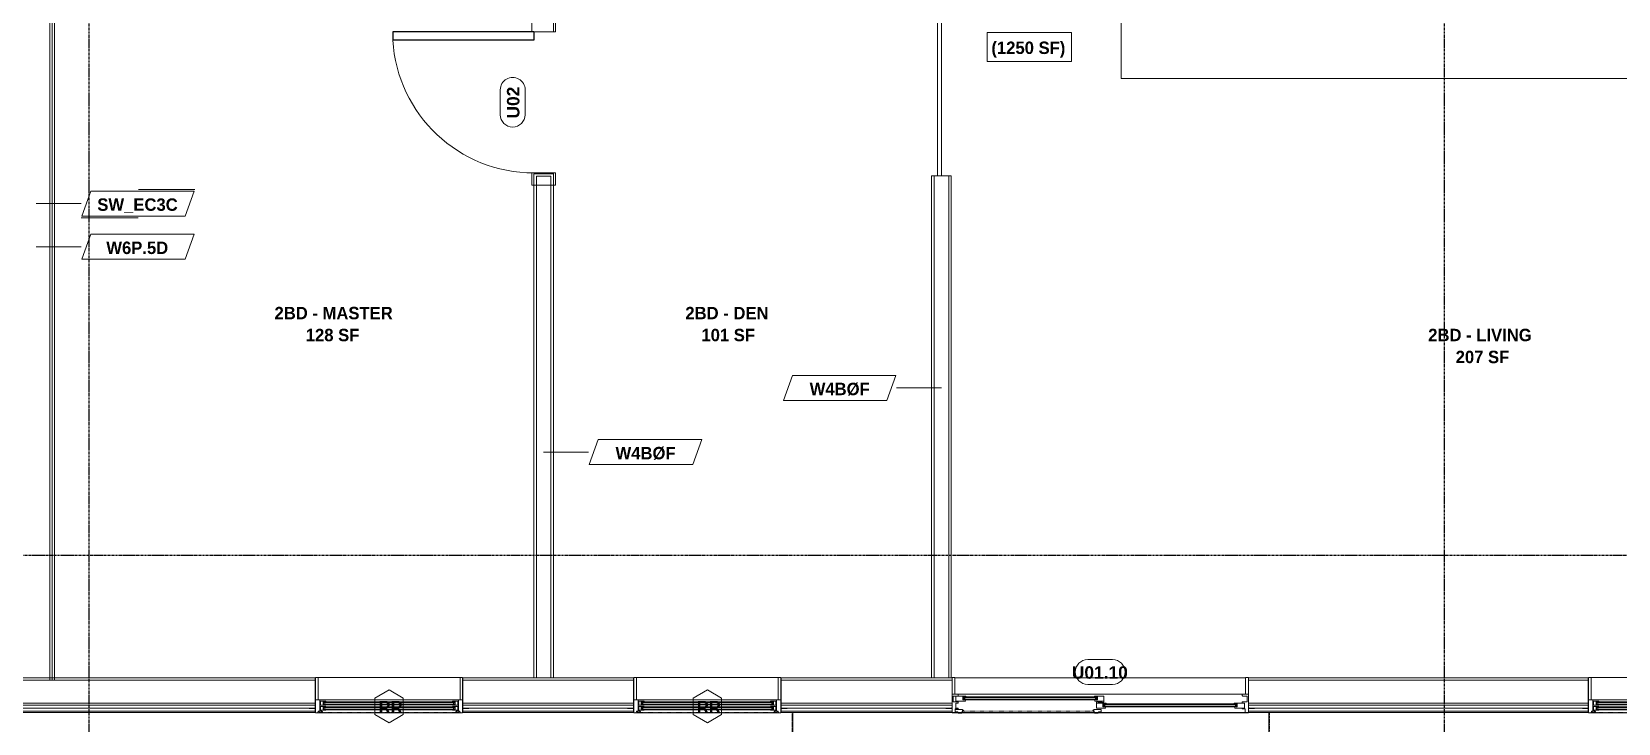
# Model space of a CAD drawing. Header units: inches. Extents: x -4058 to -1781, y 9814 to 12264.
# Drawn here: x -2514.2 to -2131.4, y 11245.2 to 11412.2 of the extents above; entities that cross this region are included whole.
import ezdxf

# ---------------------------------------------------------------- set-up
doc = ezdxf.new("R2010")
doc.units = ezdxf.units.IN
doc.header["$MEASUREMENT"] = 0
for name, pattern in [('Center 1_4_', [0.53125, 0.25, -0.09375, 0.09375, -0.09375]), ('Dash', [0.25, 0.125, -0.125]), ('Grid Line 1_2_', [0.875, 0.5, -0.125, 0.125, -0.125])]:
    doc.linetypes.add(name, pattern=pattern)
for name, color, linetype, lineweight in [('0-1', 7, 'Continuous', 5), ('0-2', 7, 'Continuous', 9), ('A-AREA-IDEN', 2, 'Continuous', 9), ('A-DETL-CNTR-1', 7, 'Center 1_4_', 9), ('A-DETL-GENF-1', 7, 'Continuous', 9), ('A-DETL-GENF-2', 92, 'Continuous', 18), ('A-DETL-GENF-HDLN-1', 7, 'Dash', 9), ('A-DETL-GENF-HDLN-2', 1, 'Continuous', 18), ('A-DOOR', 31, 'Continuous', 18), ('A-DOOR-1', 7, 'Continuous', 9), ('A-DOOR-3', 31, 'Continuous', 9), ('A-DOOR-4', 31, 'Continuous', 30), ('A-DOOR-FRAM-1', 7, 'Continuous', 9), ('A-DOOR-IDEN', 31, 'Continuous', 9), ('A-FLOR-1', 7, 'Continuous', 9), ('A-FLOR-2', 192, 'Continuous', 9), ('A-GLAZ', 151, 'Continuous', 18), ('A-GLAZ-1', 10, 'Continuous', 30), ('A-GLAZ-2', 7, 'Continuous', 9), ('A-GLAZ-IDEN', 152, 'Continuous', 9), ('A-WALL', 113, 'Continuous', 18), ('A-WALL-1', 7, 'Continuous', 9), ('A-WALL-2', 250, 'Continuous', 18), ('A-WALL-3', 113, 'Continuous', 9), ('A-WALL-IDEN', 211, 'Continuous', 9), ('I-WALL-1', 7, 'Continuous', 9), ('Q-CASE', 31, 'Continuous', 9), ('S-GRID-1', 1, 'Grid Line 1_2_', 30)]:
    doc.layers.add(name, color=color, linetype=linetype, lineweight=lineweight)
doc.styles.add('Arial_B', font='arialbd.ttf', dxfattribs={"height": 3})
doc.styles.add('Century Gothic_B', font='GOTHICB.TTF', dxfattribs={"height": 3})

# ---------------------------------------------------------------- blocks, each defined once
blk = doc.blocks.new('Window-Double_Hung-Marvin-Essential - 1-WIDE _TEMP LOWER_ ESDH3066-3454269-UNITS PLANS - 3RD FLOOR')
at = {"layer": 'A-DETL-GENF-HDLN-1'}
blk.add_line((16.1, -4.22), (-16.5, -4.22), dxfattribs=at)
at = {"layer": 'A-DETL-GENF-HDLN-2'}
for p, q in [((-17.13, 4.19), (-17.75, 4.19)), ((-17.13, -1.16), (-17.13, 4.19)), ((17.12, 4.19), (17.75, 4.19)), ((17.12, 4.19), (17.12, -1.16)), ((-19.25, -3.23), (-19.25, -3.19)), ((-19.25, -3.19), (-17.9, -3.19)), ((-17.75, -3.23), (-19.25, -3.23)), ((-17.9, -3.19), (-17.9, -3.08)), ((-17.9, -3.08), (-17.75, -3.08)), ((-16.72, -1.19), (-17.75, -1.19)), ((-17.75, -4.28), (-17.75, -1.19)), ((-16.72, -3.77), (-16.72, -1.19)), ((-16.38, -3.77), (-16.72, -3.77)), ((-16.56, -1.53), (-15.34, -1.53)), ((-16.56, -1.53), (-16.56, -2.47)), ((-15.34, -2.47), (-16.56, -2.47)), ((-16.56, -2.75), (-15.34, -2.75)), ((-16.56, -2.75), (-16.56, -3.69)), ((-15.34, -3.69), (-16.56, -3.69)), ((-16.38, -3.87), (-16.38, -3.77)), ((-15.28, -1.65), (-15.94, -1.65)), ((-15.94, -1.65), (-15.94, -2.37)), ((-15.94, -2.37), (-15.28, -2.37)), ((-15.28, -2.87), (-15.94, -2.87)), ((-15.94, -2.87), (-15.94, -3.59)), ((-15.94, -3.59), (-15.28, -3.59)), ((-15.84, -1.66), (-15.84, -2.35)), ((-15.84, -2.88), (-15.84, -3.57)), ((-15.54, -1.79), (-15.54, -2.23)), ((-15.54, -3.01), (-15.54, -3.45)), ((-15.34, -1.53), (-15.28, -1.59)), ((-15.34, -2.47), (-15.28, -2.41)), ((-15.34, -2.75), (-15.28, -2.81)), ((-15.34, -3.69), (-15.28, -3.63)), ((-15.28, -1.59), (-15.28, -1.65)), ((-15.28, -2.37), (-15.28, -2.41)), ((-15.28, -2.81), (-15.28, -2.87)), ((-15.28, -3.59), (-15.28, -3.63)), ((15.34, -1.53), (15.28, -1.59)), ((15.28, -1.59), (15.28, -1.65)), ((15.28, -1.65), (15.94, -1.65)), ((15.28, -2.37), (15.28, -2.41)), ((15.94, -2.37), (15.28, -2.37)), ((15.34, -2.47), (15.28, -2.41)), ((15.34, -2.75), (15.28, -2.81)), ((15.28, -2.81), (15.28, -2.87)), ((15.28, -2.87), (15.94, -2.87)), ((15.28, -3.59), (15.28, -3.63)), ((15.94, -3.59), (15.28, -3.59)), ((15.34, -3.69), (15.28, -3.63)), ((16.56, -1.53), (15.34, -1.53)), ((15.34, -2.47), (16.56, -2.47)), ((16.56, -2.75), (15.34, -2.75)), ((15.34, -3.69), (16.56, -3.69)), ((15.54, -1.79), (15.54, -2.23)), ((15.54, -3.01), (15.54, -3.45)), ((15.84, -1.66), (15.84, -2.35)), ((15.84, -2.88), (15.84, -3.57)), ((15.94, -1.65), (15.94, -2.37)), ((15.94, -2.87), (15.94, -3.59)), ((16.38, -3.87), (16.38, -3.77)), ((16.38, -3.77), (16.72, -3.77)), ((16.56, -1.53), (16.56, -2.47)), ((16.56, -2.75), (16.56, -3.69)), ((16.72, -3.77), (16.72, -1.19)), ((16.72, -1.19), (17.75, -1.19)), ((17.75, -4.28), (17.75, -1.19)), ((17.9, -3.08), (17.75, -3.08)), ((17.75, -3.23), (19.25, -3.23)), ((17.9, -3.19), (17.9, -3.08)), ((19.25, -3.19), (17.9, -3.19)), ((19.25, -3.23), (19.25, -3.19)), ((-17.75, -4.28), (-17.16, -4.28)), ((-17.08, -3.87), (-17.16, -4.28)), ((-17.08, -3.87), (-16.19, -3.87)), ((-16.85, -4.25), (-16.85, -3.87)), ((-16.3, -4.25), (-16.85, -4.25)), ((-16.18, -4.01), (-16.3, -4.01)), ((-16.3, -4.01), (-16.3, -4.25)), ((-16.19, -3.87), (-16.19, -3.97)), ((-16.19, -3.97), (-16.1, -3.97)), ((-16.18, -4.22), (-16.18, -4.01)), ((-16.18, -4.22), (-16.1, -4.22)), ((-16.1, -3.97), (-16.1, -4.22)), ((16.19, -3.97), (16.1, -3.97)), ((16.1, -3.97), (16.1, -4.22)), ((16.18, -4.22), (16.1, -4.22)), ((16.18, -4.22), (16.18, -4.01)), ((16.18, -4.01), (16.3, -4.01)), ((17.08, -3.87), (16.19, -3.87)), ((16.19, -3.87), (16.19, -3.97)), ((16.3, -4.01), (16.3, -4.25)), ((16.3, -4.25), (16.85, -4.25)), ((16.85, -4.25), (16.85, -3.87)), ((17.08, -3.87), (17.16, -4.28)), ((17.75, -4.28), (17.16, -4.28))]:
    blk.add_line(p, q, dxfattribs=at)
at = {"layer": 'A-GLAZ'}
for p, q in [((15.84, -1.66), (-15.84, -1.66)), ((15.84, -1.79), (-15.84, -1.79)), ((15.84, -2.23), (-15.84, -2.23)), ((15.84, -2.35), (-15.84, -2.35)), ((15.84, -2.88), (-15.84, -2.88)), ((15.84, -3.01), (-15.84, -3.01)), ((15.84, -3.45), (-15.84, -3.45)), ((15.84, -3.57), (-15.84, -3.57))]:
    blk.add_line(p, q, dxfattribs=at)
at = {"layer": 'A-GLAZ-1'}
for p, q in [((-17.75, -1.16), (-17.75, 4.19)), ((17.75, 4.19), (17.75, -1.16)), ((-17.75, -4.28), (-17.75, -1.19)), ((17.75, -1.19), (17.75, -4.28))]:
    blk.add_line(p, q, dxfattribs=at)
at = {"layer": 'A-GLAZ-2'}
for p, q in [((-17.75, 4.19), (17.75, 4.19)), ((-17.75, -1.19), (17.75, -1.19)), ((17.75, -4.28), (-17.75, -4.28)), ((17.75, -4.19), (20.46, -4.19)), ((20.46, -4.25), (17.75, -4.25)), ((20.46, -4.19), (20.46, -4.25))]:
    blk.add_line(p, q, dxfattribs=at)
blk = doc.blocks.new('Door-Sliding-Marvin-2_Panel_Patio_Door-Essential - LR-MARVIN ESSENTIAL SLIDING - 6_-0_X6_-10_ - 3RD FLOOR-3441016-UNITS PLANS - 3RD FLOOR')
at = {"layer": 'A-DETL-GENF-1'}
for p, q in [((-32.87, 2.72), (-32.87, 2.27)), ((-32.61, 2.72), (-32.61, 2.27))]:
    blk.add_line(p, q, dxfattribs=at)
at = {"layer": 'A-DETL-GENF-2'}
for p, q in [((-35, 4.28), (-35.75, 4.28)), ((-35.75, 4.28), (-35.75, -0.19)), ((-35, 3.31), (-35, 4.28)), ((-37.25, 3.19), (-37.25, 3.23)), ((-35.75, 3.23), (-37.25, 3.23)), ((-35.91, 3.19), (-37.25, 3.19)), ((-35.91, 3.19), (-35.91, 3.08)), ((-35.75, 3.08), (-35.91, 3.08)), ((-35.5, 1.62), (-35.5, 0.25)), ((-35.5, 1.62), (-34.25, 1.62)), ((-35.5, 0.25), (-34.39, 0.25)), ((-34.25, 3.31), (-35, 3.31)), ((-34.81, 3.19), (-32.46, 3.19)), ((-34.81, 1.94), (-34.81, 3.19)), ((-32.41, 1.94), (-34.81, 1.94)), ((-34.39, 0.25), (-34.25, 0.1)), ((-34.25, 3.19), (-34.25, 3.31)), ((-34.25, 1.62), (-34.25, 1.94)), ((-34.25, -0.19), (-34.25, 0.1)), ((-32.38, 2.87), (-33.09, 2.87)), ((-33.09, 2.87), (-33.09, 2.12)), ((-33.09, 2.12), (-32.34, 2.12)), ((-32.98, 2.72), (-32.98, 2.87)), ((-32.98, 2.27), (-32.98, 2.12)), ((-32.46, 3.19), (-32.38, 2.87)), ((-32.34, 2), (-32.41, 1.94)), ((-32.34, 2.12), (-32.34, 2)), ((-35.75, -0.19), (-34.25, -0.19)), ((-35.06, -0.22), (-35.75, -0.22)), ((-35.75, -0.22), (-35.75, -4.19)), ((-35.06, -4.19), (-35.06, -0.22)), ((35.06, -0.22), (35.06, -4.19)), ((35.75, -0.22), (35.06, -0.22)), ((35.75, -4.19), (35.75, -0.22)), ((-35.75, -4.19), (-35.06, -4.19)), ((35.06, -4.19), (35.75, -4.19))]:
    blk.add_line(p, q, dxfattribs=at)
at = {"layer": 'A-DETL-GENF-HDLN-1'}
blk.add_line((1.75, 3.94), (33.01, 3.94), dxfattribs=at)
at = {"layer": 'A-DETL-GENF-HDLN-2'}
for p, q in [((-0.24, 4.05), (-0.24, 3.53)), ((0.34, 4.05), (-0.24, 4.05)), ((0.6, 4.36), (0.34, 4.05)), ((1.35, 4.36), (0.6, 4.36)), ((1.35, 4.05), (1.35, 4.36)), ((1.35, 4.05), (1.51, 4.05)), ((1.51, 3.69), (1.51, 4.05)), ((1.64, 3.83), (1.64, 3.94)), ((1.75, 3.94), (1.64, 3.94)), ((1.64, 3.83), (1.71, 3.83)), ((1.71, 3.83), (1.71, 3.69)), ((1.75, 3.65), (1.75, 3.94)), ((33.01, 3.94), (33.12, 3.94)), ((33.01, 3.65), (33.01, 3.94)), ((33.12, 3.83), (33.05, 3.83)), ((33.05, 3.83), (33.05, 3.69)), ((33.12, 3.83), (33.12, 3.94)), ((33.25, 3.69), (33.25, 4.05)), ((33.41, 4.05), (33.25, 4.05)), ((33.41, 4.05), (33.41, 4.36)), ((33.41, 4.36), (34.16, 4.36)), ((34.16, 4.36), (34.42, 4.05)), ((34.42, 4.05), (35, 4.05)), ((35, 4.28), (35.75, 4.28)), ((35, 3.31), (35, 4.28)), ((35.75, 4.28), (35.75, -0.19)), ((-32.87, 2.72), (-32.87, 2.27)), ((-32.61, 2.72), (-32.61, 2.27)), ((-0.66, 2.12), (-1.41, 2.12)), ((-1.41, 2.12), (-1.41, 2)), ((-1.41, 2), (-1.34, 1.94)), ((-1.29, 3.19), (-1.38, 2.87)), ((-1.38, 2.87), (-0.66, 2.87)), ((-1.34, 1.94), (0.87, 1.94)), ((0.87, 3.19), (-1.29, 3.19)), ((-1.14, 2.72), (-1.14, 2.27)), ((-0.88, 2.72), (-0.88, 2.27)), ((0.24, 1.82), (-0.88, 1.72)), ((-0.88, 0.25), (-0.88, 1.72)), ((-0.88, 1.5), (1.29, 1.5)), ((1.34, 0.25), (-0.88, 0.25)), ((-0.77, 2.72), (-0.77, 2.87)), ((-0.77, 2.27), (-0.77, 2.12)), ((-0.66, 2.87), (-0.66, 2.12)), ((-0.43, 1.68), (0.43, 1.76)), ((-0.43, 1.58), (-0.43, 1.68)), ((-0.24, 1.58), (-0.43, 1.58)), ((-0.24, 3.53), (1.51, 3.53)), ((-0.24, 1.62), (0.87, 1.72)), ((-0.24, 1.62), (-0.24, 1.7)), ((-0.24, 1.51), (-0.24, 1.58)), ((0.24, 1.93), (0.24, 1.86)), ((0.24, 1.86), (0.43, 1.86)), ((0.24, 1.82), (0.24, 1.74)), ((0.43, 1.86), (0.43, 1.76)), ((0.66, 1.19), (0.66, 0.44)), ((1.37, 1.19), (0.66, 1.19)), ((0.66, 0.44), (1.41, 0.44)), ((0.77, 1.04), (0.77, 1.19)), ((0.77, 0.58), (0.77, 0.44)), ((0.87, 1.72), (0.87, 3.19)), ((0.88, 1.04), (0.88, 0.58)), ((1.14, 1.04), (1.14, 0.58)), ((1.29, 1.5), (1.37, 1.19)), ((1.41, 0.31), (1.34, 0.25)), ((1.41, 0.44), (1.41, 0.31)), ((1.71, 3.69), (1.51, 3.69)), ((1.51, 3.65), (1.75, 3.65)), ((1.51, 3.53), (1.51, 3.65)), ((33.16, 0.44), (32.41, 0.44)), ((32.41, 0.44), (32.41, 0.31)), ((32.41, 0.31), (32.47, 0.25)), ((32.52, 1.5), (32.44, 1.19)), ((32.44, 1.19), (33.16, 1.19)), ((32.47, 0.25), (34.84, 0.25)), ((34.84, 1.5), (32.52, 1.5)), ((32.68, 1.04), (32.68, 0.58)), ((32.93, 1.04), (32.93, 0.58)), ((33.25, 3.65), (33.01, 3.65)), ((33.04, 1.04), (33.04, 1.19)), ((33.04, 0.58), (33.04, 0.44)), ((33.05, 3.69), (33.25, 3.69)), ((33.16, 1.19), (33.16, 0.44)), ((33.25, 3.53), (33.25, 3.65)), ((35, 3.53), (33.25, 3.53)), ((34.25, 3.19), (34.25, 3.31)), ((34.25, 3.31), (35, 3.31)), ((34.81, 3.19), (34.25, 3.19)), ((34.81, 1.94), (34.25, 1.94)), ((34.25, 1.62), (34.25, 1.94)), ((35.5, 1.62), (34.25, 1.62)), ((34.39, 0.25), (34.25, 0.1)), ((34.25, -0.19), (34.25, 0.1)), ((35.5, 0.25), (34.39, 0.25)), ((34.81, 1.94), (34.81, 3.19)), ((34.84, 0.25), (34.84, 1.5)), ((35.5, 1.62), (35.5, 0.25)), ((35.75, 3.23), (37.25, 3.23)), ((35.75, 3.08), (35.9, 3.08)), ((35.9, 3.19), (35.9, 3.08)), ((35.9, 3.19), (37.25, 3.19)), ((37.25, 3.19), (37.25, 3.23)), ((35.75, -0.19), (34.25, -0.19))]:
    blk.add_line(p, q, dxfattribs=at)
at = {"layer": 'A-DOOR'}
for p, q in [((-32.98, 2.87), (-0.77, 2.87)), ((-32.98, 2.72), (-0.77, 2.72)), ((-32.98, 2.27), (-0.77, 2.27)), ((-32.98, 2.12), (-0.77, 2.12)), ((0.77, 1.19), (33.04, 1.19)), ((0.77, 1.04), (33.04, 1.04)), ((0.77, 0.58), (33.04, 0.58)), ((0.77, 0.44), (33.04, 0.44))]:
    blk.add_line(p, q, dxfattribs=at)
at = {"layer": 'A-DOOR-1'}
for p, q in [((-35.75, 4.25), (-40.68, 4.25)), ((-40.68, 4.25), (-40.68, 4.19)), ((-35.75, 4.25), (35.75, 4.25)), ((-35.75, 4.19), (-35.75, 4.25)), ((-35.75, 4.19), (35.75, 4.19)), ((35.75, 4.25), (35.75, 4.19))]:
    blk.add_line(p, q, dxfattribs=at)
at = {"layer": 'A-DOOR-FRAM-1'}
for p, q in [((35.75, 4.28), (-35.75, 4.28)), ((-35.75, 4.28), (-35.75, -0.19)), ((35.75, -0.19), (35.75, 4.28)), ((-35.75, -0.19), (35.75, -0.19))]:
    blk.add_line(p, q, dxfattribs=at)
blk = doc.blocks.new('CTR - 1st Phase - Shell_rvt-1-UNITS PLANS - 3RD FLOOR')
at = {"layer": 'A-DETL-CNTR-1'}
for p, q in [((-2330.72, 11247.83), (-2330.72, 11227.19)), ((-2215.52, 11247.89), (-2215.52, 11227.19))]:
    blk.add_line(p, q, dxfattribs=at)
at = {"layer": 'A-FLOR-1'}
for p, q in [((-2330.54, 11247.89), (-2330.54, 11227.13)), ((-2215.71, 11227.13), (-2215.71, 11247.83))]:
    blk.add_line(p, q, dxfattribs=at)
at = {"layer": 'A-WALL-1'}
for p, q in [((-2445.74, 11256.26), (-2563.77, 11256.26)), ((-2368.94, 11256.26), (-2410.24, 11256.26)), ((-2292.14, 11256.26), (-2333.44, 11256.26)), ((-2138.54, 11256.26), (-2220.64, 11256.26)), ((-2292.14, 11252.26), (-2292.14, 11252.3)), ((-2220.64, 11252.3), (-2220.64, 11252.26)), ((-2445.74, 11250.89), (-2445.74, 11250.92)), ((-2410.24, 11250.92), (-2410.24, 11250.89)), ((-2368.94, 11250.89), (-2368.94, 11250.92)), ((-2333.44, 11250.92), (-2333.44, 11250.89)), ((-2138.54, 11250.89), (-2138.54, 11250.92)), ((-2561.31, 11247.89), (-2445.74, 11247.89)), ((-2407.53, 11247.89), (-2368.94, 11247.89)), ((-2330.73, 11247.89), (-2292.14, 11247.89)), ((-2220.64, 11247.89), (-2138.54, 11247.89))]:
    blk.add_line(p, q, dxfattribs=at)
at = {"layer": 'A-WALL-2'}
for p, q in [((-2563.77, 11255.64), (-2445.74, 11255.64)), ((-2410.24, 11255.64), (-2368.94, 11255.64)), ((-2333.44, 11255.64), (-2292.14, 11255.64)), ((-2220.64, 11255.64), (-2138.54, 11255.64)), ((-2563.77, 11250.14), (-2445.74, 11250.14)), ((-2563.77, 11249.64), (-2445.74, 11249.64)), ((-2563.77, 11248.89), (-2445.74, 11248.89)), ((-2563.77, 11248.14), (-2445.74, 11248.14)), ((-2410.24, 11250.14), (-2368.94, 11250.14)), ((-2410.24, 11249.64), (-2368.94, 11249.64)), ((-2410.24, 11248.89), (-2368.94, 11248.89)), ((-2410.24, 11248.14), (-2368.94, 11248.14)), ((-2333.44, 11250.14), (-2292.14, 11250.14)), ((-2333.44, 11249.64), (-2292.14, 11249.64)), ((-2333.44, 11248.89), (-2292.14, 11248.89)), ((-2333.44, 11248.14), (-2292.14, 11248.14)), ((-2220.64, 11250.14), (-2138.54, 11250.14)), ((-2220.64, 11249.64), (-2138.54, 11249.64)), ((-2220.64, 11248.89), (-2138.54, 11248.89)), ((-2220.64, 11248.14), (-2138.54, 11248.14))]:
    blk.add_line(p, q, dxfattribs=at)
at = {"layer": '0-2'}
for p in [(-2427.99, 11252.08), (-2351.19, 11252.08), (-2120.79, 11252.08)]:
    blk.add_blockref('Window-Double_Hung-Marvin-Essential - 1-WIDE _TEMP LOWER_ ESDH3066-3454269-UNITS PLANS - 3RD FLOOR', p, dxfattribs=at)
at = {"layer": '0-2', "rotation": 180}
blk.add_blockref('Door-Sliding-Marvin-2_Panel_Patio_Door-Essential - LR-MARVIN ESSENTIAL SLIDING - 6_-0_X6_-10_ - 3RD FLOOR-3441016-UNITS PLANS - 3RD FLOOR', (-2256.39, 11252.08), dxfattribs=at)
blk = doc.blocks.new('CTR - 1st Phase - Common Walls_rvt-1-UNITS PLANS - 3RD FLOOR')
at = {"layer": 'A-WALL-2'}
for p, q in [((-2509.81, 11255.64), (-2509.81, 11640.61)), ((-2509.31, 11255.64), (-2509.31, 11640.61))]:
    blk.add_line(p, q, dxfattribs=at)
at = {"layer": 'I-WALL-1'}
for p, q in [((-2508.69, 11255.64), (-2508.69, 11520.68)), ((-2517.56, 11255.64), (-2508.69, 11255.64))]:
    blk.add_line(p, q, dxfattribs=at)
blk = doc.blocks.new('CTR - 1st Phase - Structure_rvt-1-UNITS PLANS - 3RD FLOOR')
at = {"layer": 'S-GRID-1'}
for p, q in [((-2500.32, 9814.03), (-2500.32, 12247.5)), ((-2173.32, 9814.03), (-2173.32, 12247.5)), ((-1781.27, 11285.79), (-4041.78, 11285.79))]:
    blk.add_line(p, q, dxfattribs=at)
blk = doc.blocks.new('SWING - SINGLE - FLUSH - SWING - FLUSH - 2-10 x 6-8 - PRIVACY-4346066-UNITS PLANS - 3RD FLOOR')
at = {"layer": 'A-DOOR-3'}
for p, q in [((-17, 2.87), (-20, 2.87)), ((-20, 2.87), (-20, -2.38)), ((-17, -2.38), (-17, 2.87)), ((20, 2.87), (17, 2.87)), ((17, 2.87), (17, -2.38)), ((20, -2.38), (20, 2.87)), ((-20, -2.38), (-17, -2.38)), ((-17, -2.38), (-20, -2.38)), ((-20, -2.38), (-20, -2.88)), ((-20, -2.88), (-17, -2.88)), ((-17, -2.88), (-17, -2.38)), ((17, -2.38), (20, -2.38)), ((20, -2.38), (17, -2.38)), ((17, -2.38), (17, -2.88)), ((17, -2.88), (20, -2.88)), ((20, -2.88), (20, -2.38))]:
    blk.add_line(p, q, dxfattribs=at)
blk.add_arc((17, 2.37), 34.07, 93.3657, 180, dxfattribs=at)
at = {"layer": 'A-DOOR-4'}
for p, q in [((15, 2.37), (15, 36.38)), ((17, 36.38), (15, 36.38)), ((17, 2.37), (17, 36.38)), ((17, 2.37), (15, 2.37))]:
    blk.add_line(p, q, dxfattribs=at)
blk = doc.blocks.new('Casework 24 - Casework 7-4344637-UNITS PLANS - 3RD FLOOR')
at = {"layer": 'Q-CASE'}
for p, q in [((-2191.3, 11507.49), (-2221.3, 11507.49)), ((-2221.3, 11507.49), (-2221.3, 11482.49)), ((-2076.8, 11507.49), (-2161.3, 11507.49)), ((-2221.3, 11482.49), (-2191.3, 11482.49)), ((-2191.3, 11482.49), (-2191.3, 11483.49)), ((-2161.3, 11483.49), (-2161.3, 11482.49)), ((-2161.3, 11482.49), (-2076.8, 11482.49)), ((-2197.8, 11436.61), (-2251.33, 11436.61)), ((-2251.33, 11436.61), (-2251.33, 11400.93)), ((-2197.8, 11416.65), (-2197.8, 11436.61)), ((-2113.8, 11436.61), (-2164.8, 11436.61)), ((-2164.8, 11436.61), (-2164.8, 11416.65)), ((-2113.8, 11400.93), (-2113.8, 11436.61)), ((-2164.8, 11416.65), (-2197.8, 11416.65)), ((-2251.33, 11400.93), (-2113.8, 11400.93))]:
    blk.add_line(p, q, dxfattribs=at)
blk = doc.blocks.new('Door Tag - Type Mark-2601225-UNITS PLANS - 3RD FLOOR')
at = {"layer": 'A-DOOR-IDEN'}
for p, q in [((0.09375, 0.09375), (-0.09375, 0.09375)), ((-0.09375, -0.09375), (0.09375, -0.09375))]:
    blk.add_line(p, q, dxfattribs=at)
for centre, start, end in [((-0.09375, 0), 90, 270), ((0.09375, 0), 270, 90)]:
    blk.add_arc(centre, 0.09375, start, end, dxfattribs=at)
blk = doc.blocks.new('Wall Tag - Shear Wall-3956451-UNITS PLANS - 3RD FLOOR')
at = {"layer": 'A-WALL-IDEN'}
for p, q in [((-0.356, 0.094), (-0.424, -0.094)), ((0.424, 0.094), (-0.356, 0.094)), ((0.429, 0.107), (0.003, 0.107)), ((0.356, -0.094), (0.424, 0.094)), ((0, -0.107), (-0.429, -0.107)), ((-0.424, -0.094), (0.356, -0.094))]:
    blk.add_line(p, q, dxfattribs=at)
blk = doc.blocks.new('Wall Tag - Arch Wall-3956453-UNITS PLANS - 3RD FLOOR')
at = {"layer": 'A-WALL-IDEN'}
for p, q in [((-0.356, 0.094), (-0.424, -0.094)), ((0.424, 0.094), (-0.356, 0.094)), ((0.356, -0.094), (0.424, 0.094)), ((-0.424, -0.094), (0.356, -0.094))]:
    blk.add_line(p, q, dxfattribs=at)
blk = doc.blocks.new('Window Tag - ONE-4156801-UNITS PLANS - 3RD FLOOR')
at = {"layer": 'A-GLAZ-IDEN'}
for p, q in [((0, 0.125), (-0.107, 0.062)), ((0.107, 0.062), (0, 0.125)), ((-0.107, 0.062), (-0.107, -0.062)), ((0.107, -0.062), (0.107, 0.062)), ((-0.107, -0.062), (0, -0.125)), ((0, -0.125), (0.107, -0.062))]:
    blk.add_line(p, q, dxfattribs=at)

msp = doc.modelspace()

# ---------------------------------------------------------------- linework, layer by layer
at = {"layer": 'A-AREA-IDEN', "flags": 128}
msp.add_lwpolyline([(-2283.64, 11411.99), (-2263.31, 11411.99), (-2263.31, 11404.99), (-2283.64, 11404.99)], close=True, dxfattribs=at)
at = {"layer": 'A-FLOR-2'}
for p, q in [((-2295.62, 11377.45), (-2295.62, 11415.18)), ((-2294.7, 11377.45), (-2294.7, 11415.18)), ((-2291.45, 11256.26), (-2221.32, 11256.26))]:
    msp.add_line(p, q, dxfattribs=at)
at = {"layer": 'A-WALL'}
for p, q in [((-2392.45, 11377.3), (-2392.45, 11256.26)), ((-2388.95, 11377.3), (-2392.45, 11377.3)), ((-2388.95, 11256.26), (-2388.95, 11377.3)), ((-2296.45, 11256.26), (-2296.45, 11377.45)), ((-2292.95, 11256.26), (-2292.95, 11377.45))]:
    msp.add_line(p, q, dxfattribs=at)
at = {"layer": 'A-WALL-3'}
for p, q in [((-2393.07, 11377.93), (-2393.07, 11256.26)), ((-2388.32, 11377.93), (-2393.07, 11377.93)), ((-2388.32, 11256.26), (-2388.32, 11377.93)), ((-2297.07, 11377.45), (-2297.07, 11256.26)), ((-2292.32, 11377.45), (-2297.07, 11377.45)), ((-2292.32, 11256.26), (-2292.32, 11377.45)), ((-2393.07, 11256.26), (-2388.32, 11256.26)), ((-2297.07, 11256.26), (-2292.32, 11256.26))]:
    msp.add_line(p, q, dxfattribs=at)
at = {"layer": 'A-WALL-IDEN'}
for p, q in [((-2513.12, 11370.72), (-2502.28, 11370.72)), ((-2513.12, 11360.29), (-2502.28, 11360.29)), ((-2294.7, 11326.21), (-2305.54, 11326.21)), ((-2390.7, 11310.72), (-2379.86, 11310.72))]:
    msp.add_line(p, q, dxfattribs=at)

# ---------------------------------------------------------------- block references
at = {"layer": '0-1'}
for name in ['CTR - 1st Phase - Structure_rvt-1-UNITS PLANS - 3RD FLOOR', 'CTR - 1st Phase - Shell_rvt-1-UNITS PLANS - 3RD FLOOR', 'CTR - 1st Phase - Common Walls_rvt-1-UNITS PLANS - 3RD FLOOR']:
    msp.add_blockref(name, (0, 0), dxfattribs=at)
at = {"layer": 'A-DOOR-3', "rotation": 89.99999999998947}
msp.add_blockref('SWING - SINGLE - FLUSH - SWING - FLUSH - 2-10 x 6-8 - PRIVACY-4346066-UNITS PLANS - 3RD FLOOR', (-2390.7, 11395.18), dxfattribs=at)
at = {"layer": 'A-DOOR-IDEN', "xscale": 31.99999999999999, "yscale": 31.99999999999999, "zscale": 31.99999999999999, "rotation": 89.99999999999955}
msp.add_blockref('Door Tag - Type Mark-2601225-UNITS PLANS - 3RD FLOOR', (-2398.16, 11395.18), dxfattribs=at)
at = {"layer": 'A-DOOR-IDEN', "xscale": 31.99999999999999, "yscale": 31.99999999999999, "zscale": 31.99999999999999}
msp.add_blockref('Door Tag - Type Mark-2601225-UNITS PLANS - 3RD FLOOR', (-2256.39, 11257.63), dxfattribs=at)
at = {"layer": 'A-GLAZ-IDEN', "xscale": 31.99999999999999, "yscale": 31.99999999999999, "zscale": 31.99999999999999}
for p in [(-2427.99, 11249.36), (-2351.19, 11249.36)]:
    msp.add_blockref('Window Tag - ONE-4156801-UNITS PLANS - 3RD FLOOR', p, dxfattribs=at)
at = {"layer": 'A-WALL-IDEN', "xscale": 31.99999999999999, "yscale": 31.99999999999999, "zscale": 31.99999999999999}
for name, p in [('Wall Tag - Shear Wall-3956451-UNITS PLANS - 3RD FLOOR', (-2488.55, 11370.72)), ('Wall Tag - Arch Wall-3956453-UNITS PLANS - 3RD FLOOR', (-2488.55, 11360.29)), ('Wall Tag - Arch Wall-3956453-UNITS PLANS - 3RD FLOOR', (-2319.27, 11326.21)), ('Wall Tag - Arch Wall-3956453-UNITS PLANS - 3RD FLOOR', (-2366.12, 11310.72))]:
    msp.add_blockref(name, p, dxfattribs=at)
at = {"layer": 'Q-CASE'}
msp.add_blockref('Casework 24 - Casework 7-4344637-UNITS PLANS - 3RD FLOOR', (0, 0), dxfattribs=at)

# ---------------------------------------------------------------- texts
at = {"layer": 'A-AREA-IDEN', "char_height": 3, "attachment_point": 1, "style": 'Century Gothic_B'}
for s, insert, width in [('(1250 SF)', (-2282.64, 11409.83), 22.119), ('2BD - MASTER', (-2455.63, 11345.78), 33.633), ('2BD - DEN', (-2356.49, 11345.78), 24.745), ('128 SF', (-2448.09, 11340.48), 15.352), ('101 SF', (-2352.62, 11340.48), 15.352), ('2BD - LIVING', (-2177.23, 11340.49), 31.411), ('207 SF', (-2170.61, 11335.19), 15.352)]:
    msp.add_mtext(s, dxfattribs=dict(at, insert=insert, width=width))
at = {"layer": 'A-DOOR-IDEN', "insert": (-2399.54, 11391.25), "char_height": 3, "width": 9.393, "attachment_point": 1, "rotation": 90, "style": 'Arial_B'}
msp.add_mtext('U02', dxfattribs=at)
at = {"layer": 'A-DOOR-IDEN', "insert": (-2263.23, 11259.01), "char_height": 3, "width": 16.463, "attachment_point": 1, "style": 'Arial_B'}
msp.add_mtext('U01.10', dxfattribs=at)
at = {"layer": 'A-GLAZ-IDEN', "char_height": 3, "width": 6.06, "attachment_point": 1, "style": 'Century Gothic_B'}
for insert in [(-2430.5, 11250.65), (-2353.7, 11250.65)]:
    msp.add_mtext('RR', dxfattribs=dict(at, insert=insert))
at = {"layer": 'A-WALL-IDEN', "char_height": 3, "attachment_point": 1, "style": 'Century Gothic_B'}
for s, insert, width in [('SW_EC3C', (-2498.39, 11371.97), 23.735), ('W6P.5D', (-2496.22, 11361.54), 18.483), ('W4BØF', (-2326.49, 11327.46), 17.372), ('W4BØF', (-2373.34, 11311.97), 17.372)]:
    msp.add_mtext(s, dxfattribs=dict(at, insert=insert, width=width))

doc.saveas('drawing.dxf')
